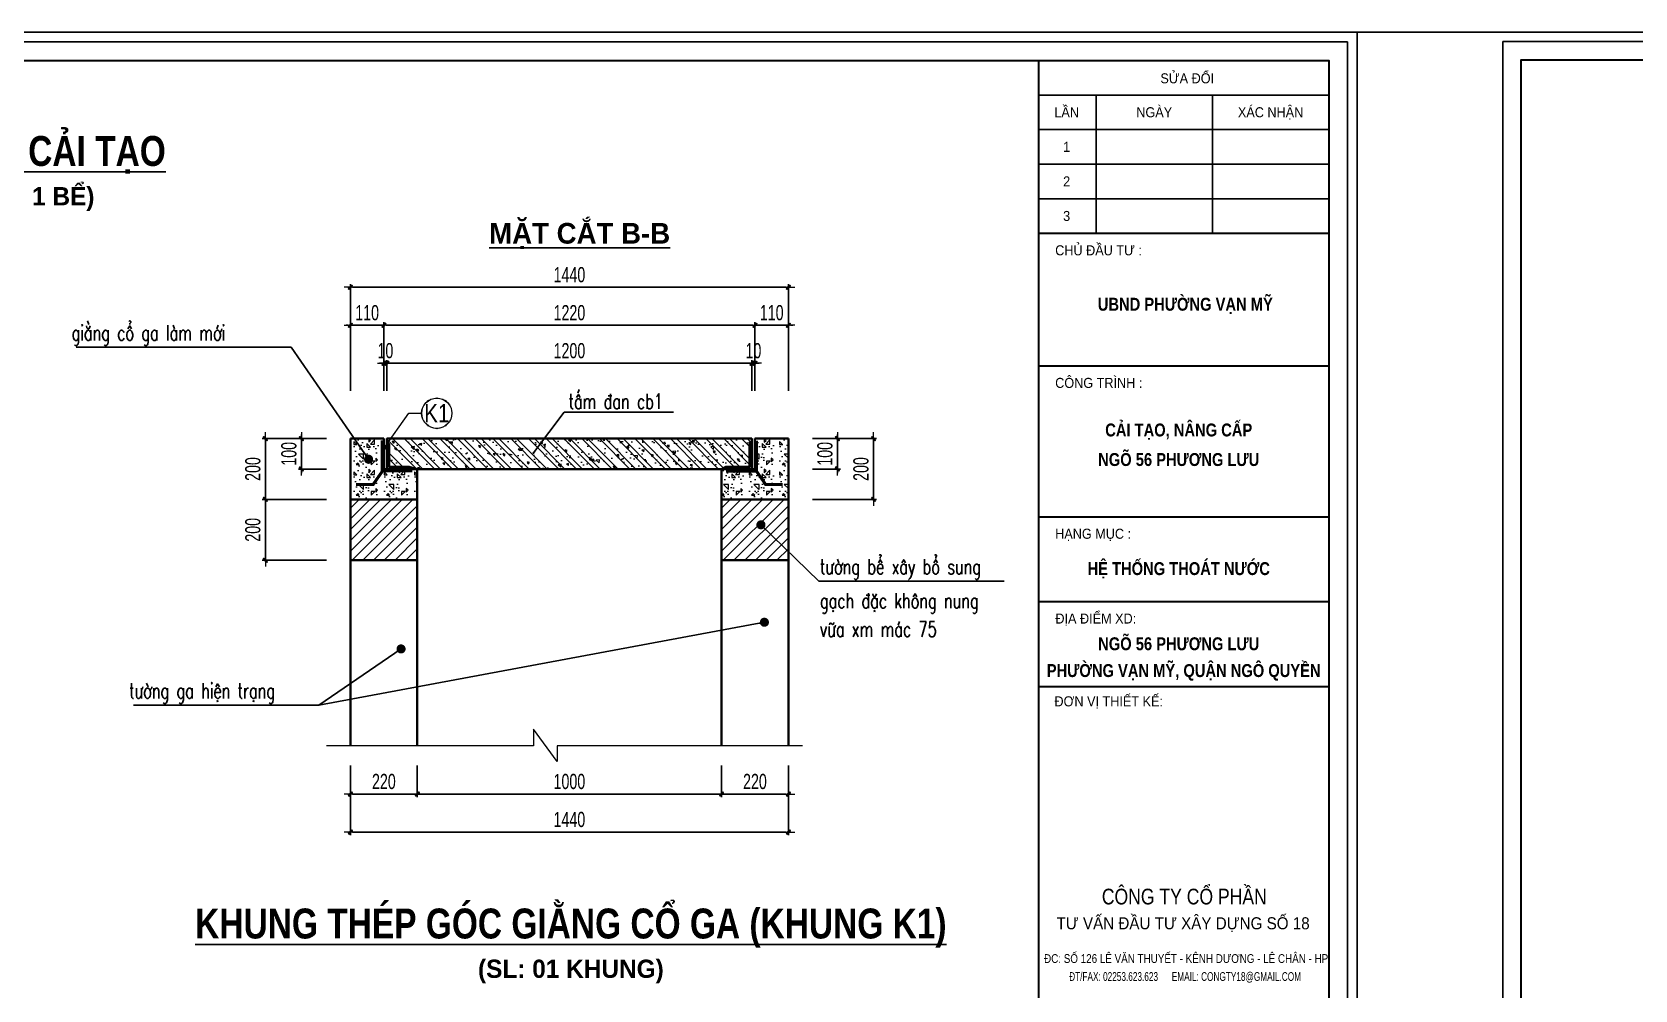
# Model space of a CAD drawing. Header units: inches. Extents: x -676 to 53517, y -16349 to 46516.
# Drawn here: x 39285 to 44555, y -6899 to -3748 of the extents above; entities that cross this region are included whole.
import ezdxf
from ezdxf.enums import TextEntityAlignment as Align

# ---------------------------------------------------------------- set-up
doc = ezdxf.new("R2010")
doc.units = ezdxf.units.IN
doc.header["$MEASUREMENT"] = 0
doc.set_wipeout_variables(frame=1)
for name, color, linetype, lineweight in [('2 - Text2', 2, 'Continuous', 20), ('dim', 144, 'Continuous', 13), ('LC Dim', 8, 'Continuous', 18), ('LC Hatch', 252, 'Continuous', 9), ('LC ISO', 153, 'Continuous', 13), ('LC Net dam2', 6, 'Continuous', 40), ('LC Net manh', 9, 'Continuous', 5), ('LC Text1', 3, 'Continuous', 20), ('LC Text2', 7, 'Continuous', 25), ('THEP', 1, 'Continuous', 35), ('THEPDOC', 1, 'Continuous', 40)]:
    doc.layers.add(name, color=color, linetype=linetype, lineweight=lineweight)
for name, color, linetype in [('BT7-THAY', 7, 'Continuous'), ('ENTTNTHIETKE1', 2, 'Continuous'), ('KHUNGTEN', 5, 'Continuous'), ('T.bao', 6, 'Continuous'), ('TXT', 5, 'Continuous')]:
    doc.layers.add(name, color=color, linetype=linetype)
doc.styles.add('Arch-Dim', font='vnsimli.shx', dxfattribs={"width": 0.65})
doc.styles.add('EG 1', font='')
doc.styles.add('General text 2', font='arial.ttf')
doc.styles.add('HOATBIF', font='hoatbif.shx', dxfattribs={"width": 0.7})
doc.styles.add('LC 1', font='')
doc.styles.add('LC3', font='', dxfattribs={"width": 0.8})
doc.styles.add('style1', font='')
doc.styles.add('T2', font='', dxfattribs={"width": 0.8})
doc.styles.add('TXTDIM', font='', dxfattribs={"width": 0.7})
doc.styles.add('VnAvantH-B', font='')
doc.styles.get('EG 1').set_extended_font_data('.VnAvantH', bold=True)
doc.styles.get('LC 1').set_extended_font_data('.VnAvantH', bold=True)
doc.styles.get('LC3').set_extended_font_data('.VnArialH', bold=True)
doc.styles.get('style1').set_extended_font_data('.VnAvantH')
doc.styles.get('T2').set_extended_font_data('.VnArialH')
doc.styles.get('TXTDIM').set_extended_font_data('.VnArial')
doc.styles.get('VnAvantH-B').set_extended_font_data('.VnAvantH', bold=True)
doc.dimstyles.new('1-100(1-25)', dxfattribs={"dimscale": 25, "dimtxt": 2.5, "dimasz": 0.35, "dimexe": 0.5, "dimexo": 0, "dimgap": 0.8, "dimtad": 1, "dimdec": 0, "dimzin": 0, "dimdsep": 46, "dimtxsty": 'HOATBIF', "dimblk1": 'DOT', "dimblk2": 'DOT', "dimsah": 1, "dimcen": -1, "dimdle": 1, "dimclrd": 256, "dimclre": 256, "dimclrt": 4, "dimadec": 3, "dimazin": 2, "dimtfac": 0.333333, "dimtdec": 0, "dimtix": 1, "dimtmove": 2, "dimatfit": 3, "dimldrblk": 'DOT', "dimfxl": 1, "dimtvp": 0.833333, "dimtolj": 1, "dimtzin": 0, "dimarcsym": 0})
doc.dimstyles.new('DIM25', dxfattribs={"dimscale": 25, "dimtxt": 2.5, "dimasz": 0.3, "dimexe": 0.5, "dimexo": 0, "dimgap": 0.5, "dimtad": 1, "dimdec": 0, "dimzin": 12, "dimdsep": 46, "dimtxsty": 'TXTDIM', "dimblk": 'SLASH', "dimcen": 1.5, "dimclrd": 144, "dimclre": 144, "dimclrt": 1, "dimadec": 0, "dimazin": 0, "dimtfac": 1, "dimtdec": 0, "dimtix": 1, "dimtmove": 0, "dimatfit": 3, "dimldrblk": 'DOT', "dimfxl": 2, "dimtolj": 1, "dimtzin": 0, "dimlwd": 9, "dimlwe": 9, "dimarcsym": 1})
pattern_1 = [(0, (98818.57, 58430.57), (0, 100), [0, -100]), (0, (98747.92, 58473.8), (0, 100), [0, -100]), (0, (98751.05, 58456.2), (0, 100), [0, -100]), (0, (98786.28, 58464.41), (0, 100), [0, -100]), (0, (98767.3, 58493.17), (0, 100), [0, -100]), (0, (98762.21, 58480.45), (0, 100), [0, -100]), (0, (98771.21, 58501.78), (0, 100), [0, -100]), (0, (98757.32, 58510.19), (0, 100), [0, -100]), (0, (98776.49, 58488.28), (0, 100), [0, -100]), (0, (98744.4, 58488.67), (0, 100), [0, -100]), (0, (98808.39, 58489.06), (0, 100), [0, -100]), (0, (98822.87, 58491.8), (0, 100), [0, -100]), (0, (98815.44, 58481.63), (0, 100), [0, -100]), (0, (98817.59, 58467.93), (0, 100), [0, -100]), (0, (98791.56, 58479.87), (0, 100), [0, -100]), (0, (98790.78, 58452.28), (0, 100), [0, -100]), (0, (98790.78, 58443.68), (0, 100), [0, -100]), (0, (98743.42, 58441.72), (0, 100), [0, -100]), (0, (98782.95, 58453.46), (0, 100), [0, -100]), (0, (98783.34, 58420.2), (0, 100), [0, -100]), (0, (98772.58, 58441.52), (0, 100), [0, -100]), (0, (98773.36, 58431.74), (0, 100), [0, -100]), (0, (98760.45, 58424.5), (0, 100), [0, -100]), (0, (98767.1, 58437.81), (0, 100), [0, -100]), (0, (98762.4, 58441.91), (0, 100), [0, -100]), (45, (98815.266, 58438.84), (0, 100.00003), [8, -133.4214]), (135, (98820.92, 58444.5), (-100.00003, 0), [8, -133.4214]), (270, (98815.27, 58450.16), (100, -2e-14), [11.3137, -88.6863]), (180, (98811.79, 58440.12), (-1e-14, -100), [12, -88]), (270, (98799.79, 58440.12), (100, -2e-14), [12, -88]), (45, (98799.795, 58428.116), (0, 100.00003), [16.9706, -124.4508]), (90, (98774.79, 58447.03), (-100, 6e-15), [16.8, -83.2]), (180, (98774.79, 58463.83), (-1e-14, -100), [16.8, -83.2]), (315, (98757.99, 58463.83), (100.00003, -2e-14), [23.7588, -117.6626]), (135, (98760.56, 58429.05), (-100.00003, 0), [7, -134.4214]), (225, (98755.61, 58434), (-1e-14, -100.00003), [7, -134.4214]), (0, (98750.66, 58429.05), (0, 100), [9.8995, -90.1005]), (0, (98797.11, 58496.66), (0, 100), [13.75, -86.25]), (90, (98810.86, 58496.66), (-100, 6e-15), [13.75, -86.25]), (225, (98810.86, 58510.406), (-1e-14, -100.00003), [19.4454, -121.9759]), (270, (98785.55, 58498.65), (100, -2e-14), [12.5, -87.5]), (0, (98785.55, 58486.15), (0, 100), [12.5, -87.5]), (135, (98798.045, 58486.15), (-100.00003, 0), [17.6777, -123.7437]), (45, (98791.905, 58502.5), (0, 100.00003), [8.5, -132.9214]), (135, (98797.915, 58508.51), (-100.00003, 0), [8.5, -132.9214]), (270, (98791.91, 58514.52), (100, -2e-14), [12.0208, -87.9792]), (135, (98752.64, 58495.3), (-100.00003, 0), [14.1421, -127.2792]), (0, (98742.64, 58495.3), (0, 100), [10, -90]), (270, (98742.64, 58505.3), (100, -2e-14), [10, -90])]

# ---------------------------------------------------------------- blocks, each defined once
blk = doc.blocks.new('TIEUDE1')
at = {"layer": '2 - Text2', "color": 7, "style": 'EG 1'}
blk.add_attdef('TIªU§Ò', text='', height=5, dxfattribs=at).set_placement((0, 0), align=Align.BOTTOM_CENTER)
blk.add_attdef('TL', text='', height=3, dxfattribs=at).set_placement((0, -2), align=Align.TOP_CENTER)
blk = doc.blocks.new('DOT')
at = {"layer": 'LC Dim'}
blk.add_line((-3, 0), (3, 0), dxfattribs=at)
at = {"layer": 'LC Dim', "color": 4}
blk.add_line((-1, -1), (1, 1), dxfattribs=at)
blk.add_lwpolyline([(0.5, 1), (-1, -0.5), (-0.5, -1), (1, 0.5)], close=True, dxfattribs=at)
blk = doc.blocks.new('*D923')
at = {"layer": 'Defpoints', "color": 0, "transparency": 16777216}
for p in [(41651.6, -4837.4), (40451.6, -4928.4), (41651.6, -4928.4)]:
    blk.add_point(p, dxfattribs=at)
at = {"layer": 'LC Dim', "lineweight": -2, "transparency": 16777216}
for p, q in [((40451.6, -4928.4), (40451.6, -4827.4)), ((40458.6, -4837.4), (41644.6, -4837.4)), ((41651.6, -4928.4), (41651.6, -4827.4))]:
    blk.add_line(p, q, dxfattribs=at)
at = {"layer": 'LC Dim', "lineweight": -2, "transparency": 16777216, "xscale": 7, "yscale": 7, "zscale": 7, "rotation": 180}
blk.add_blockref('DOT', (40451.6, -4837.4), dxfattribs=at)
at = {"layer": 'LC Dim', "lineweight": -2, "transparency": 16777216, "xscale": 7, "yscale": 7, "zscale": 7}
blk.add_blockref('DOT', (41651.6, -4837.4), dxfattribs=at)
at = {"layer": 'LC Dim', "color": 4, "transparency": 16777216, "insert": (41051.6, -4796.4), "char_height": 50, "attachment_point": 5, "style": 'HOATBIF'}
blk.add_mtext('\\A1;1200', dxfattribs=at)
blk = doc.blocks.new('_Dot')
at = {"color": 0, "linetype": 'ByBlock', "lineweight": -2}
blk.add_line((-0.5, 0), (-1, 0), dxfattribs=at)
at = {"color": 0, "linetype": 'ByBlock', "const_width": 0.5}
blk.add_lwpolyline([(-0.25, 0, 1), (0.25, 0, 1)], format="xyb", close=True, dxfattribs=at)
blk = doc.blocks.new('*D924')
at = {"layer": 'Defpoints', "color": 0, "transparency": 16777216}
for p in [(41661.6, -4837.4), (41651.6, -4928.4), (41661.6, -4928.4)]:
    blk.add_point(p, dxfattribs=at)
at = {"layer": 'LC Dim', "lineweight": -2, "transparency": 16777216}
for p, q in [((41644.6, -4837.4), (41637.6, -4837.4)), ((41651.6, -4928.4), (41651.6, -4827.4)), ((41651.6, -4837.4), (41661.6, -4837.4)), ((41661.6, -4928.4), (41661.6, -4827.4)), ((41668.6, -4837.4), (41675.6, -4837.4))]:
    blk.add_line(p, q, dxfattribs=at)
at = {"layer": 'LC Dim', "lineweight": -2, "transparency": 16777216, "xscale": 7, "yscale": 7, "zscale": 7}
blk.add_blockref('DOT', (41651.6, -4837.4), dxfattribs=at)
at = {"layer": 'LC Dim', "lineweight": -2, "transparency": 16777216, "xscale": 7, "yscale": 7, "zscale": 7, "rotation": 180}
blk.add_blockref('DOT', (41661.6, -4837.4), dxfattribs=at)
at = {"layer": 'LC Dim', "color": 4, "transparency": 16777216, "insert": (41656.6, -4796.4), "char_height": 50, "attachment_point": 5, "style": 'HOATBIF'}
blk.add_mtext('\\A1;10', dxfattribs=at)
blk = doc.blocks.new('*D925')
at = {"layer": 'Defpoints', "color": 0, "transparency": 16777216}
for p in [(40441.6, -4837.4), (40441.6, -4928.4), (40451.6, -4928.4)]:
    blk.add_point(p, dxfattribs=at)
at = {"layer": 'LC Dim', "lineweight": -2, "transparency": 16777216}
for p, q in [((40434.6, -4837.4), (40427.6, -4837.4)), ((40441.6, -4928.4), (40441.6, -4827.4)), ((40451.6, -4837.4), (40441.6, -4837.4)), ((40451.6, -4928.4), (40451.6, -4827.4)), ((40458.6, -4837.4), (40465.6, -4837.4))]:
    blk.add_line(p, q, dxfattribs=at)
at = {"layer": 'LC Dim', "lineweight": -2, "transparency": 16777216, "xscale": 7, "yscale": 7, "zscale": 7}
blk.add_blockref('DOT', (40441.6, -4837.4), dxfattribs=at)
at = {"layer": 'LC Dim', "lineweight": -2, "transparency": 16777216, "xscale": 7, "yscale": 7, "zscale": 7, "rotation": 180}
blk.add_blockref('DOT', (40451.6, -4837.4), dxfattribs=at)
at = {"layer": 'LC Dim', "color": 4, "transparency": 16777216, "insert": (40446.6, -4796.4), "char_height": 50, "attachment_point": 5, "style": 'HOATBIF'}
blk.add_mtext('\\A1;10', dxfattribs=at)
blk = doc.blocks.new('*D926')
at = {"layer": 'Defpoints', "color": 0, "transparency": 16777216}
for p in [(40331.6, -4712.4), (40331.6, -4928.4), (40441.6, -4928.4)]:
    blk.add_point(p, dxfattribs=at)
at = {"layer": 'LC Dim', "lineweight": -2, "transparency": 16777216}
for p, q in [((40324.6, -4712.4), (40317.6, -4712.4)), ((40331.6, -4928.4), (40331.6, -4702.4)), ((40441.6, -4712.4), (40331.6, -4712.4)), ((40441.6, -4928.4), (40441.6, -4702.4)), ((40448.6, -4712.4), (40455.6, -4712.4))]:
    blk.add_line(p, q, dxfattribs=at)
at = {"layer": 'LC Dim', "lineweight": -2, "transparency": 16777216, "xscale": 7, "yscale": 7, "zscale": 7}
blk.add_blockref('DOT', (40331.6, -4712.4), dxfattribs=at)
at = {"layer": 'LC Dim', "lineweight": -2, "transparency": 16777216, "xscale": 7, "yscale": 7, "zscale": 7, "rotation": 180}
blk.add_blockref('DOT', (40441.6, -4712.4), dxfattribs=at)
at = {"layer": 'LC Dim', "color": 4, "transparency": 16777216, "insert": (40386.6, -4671.4), "char_height": 50, "attachment_point": 5, "style": 'HOATBIF'}
blk.add_mtext('\\A1;110', dxfattribs=at)
blk = doc.blocks.new('*D927')
at = {"layer": 'Defpoints', "color": 0, "transparency": 16777216}
for p in [(41661.6, -4712.4), (40441.6, -4928.4), (41661.6, -4928.4)]:
    blk.add_point(p, dxfattribs=at)
at = {"layer": 'LC Dim', "lineweight": -2, "transparency": 16777216}
for p, q in [((40441.6, -4928.4), (40441.6, -4702.4)), ((40448.6, -4712.4), (41654.6, -4712.4)), ((41661.6, -4928.4), (41661.6, -4702.4))]:
    blk.add_line(p, q, dxfattribs=at)
at = {"layer": 'LC Dim', "lineweight": -2, "transparency": 16777216, "xscale": 7, "yscale": 7, "zscale": 7, "rotation": 180}
blk.add_blockref('DOT', (40441.6, -4712.4), dxfattribs=at)
at = {"layer": 'LC Dim', "lineweight": -2, "transparency": 16777216, "xscale": 7, "yscale": 7, "zscale": 7}
blk.add_blockref('DOT', (41661.6, -4712.4), dxfattribs=at)
at = {"layer": 'LC Dim', "color": 4, "transparency": 16777216, "insert": (41051.6, -4671.4), "char_height": 50, "attachment_point": 5, "style": 'HOATBIF'}
blk.add_mtext('\\A1;1220', dxfattribs=at)
blk = doc.blocks.new('*D928')
at = {"layer": 'Defpoints', "color": 0, "transparency": 16777216}
for p in [(41771.6, -4712.4), (41661.6, -4928.4), (41771.6, -4928.4)]:
    blk.add_point(p, dxfattribs=at)
at = {"layer": 'LC Dim', "lineweight": -2, "transparency": 16777216}
for p, q in [((41654.6, -4712.4), (41647.6, -4712.4)), ((41661.6, -4928.4), (41661.6, -4702.4)), ((41661.6, -4712.4), (41771.6, -4712.4)), ((41771.6, -4928.4), (41771.6, -4702.4)), ((41778.6, -4712.4), (41785.6, -4712.4))]:
    blk.add_line(p, q, dxfattribs=at)
at = {"layer": 'LC Dim', "lineweight": -2, "transparency": 16777216, "xscale": 7, "yscale": 7, "zscale": 7}
blk.add_blockref('DOT', (41661.6, -4712.4), dxfattribs=at)
at = {"layer": 'LC Dim', "lineweight": -2, "transparency": 16777216, "xscale": 7, "yscale": 7, "zscale": 7, "rotation": 180}
blk.add_blockref('DOT', (41771.6, -4712.4), dxfattribs=at)
at = {"layer": 'LC Dim', "color": 4, "transparency": 16777216, "insert": (41716.6, -4671.4), "char_height": 50, "attachment_point": 5, "style": 'HOATBIF'}
blk.add_mtext('\\A1;110', dxfattribs=at)
blk = doc.blocks.new('*D929')
at = {"layer": 'Defpoints', "color": 0, "transparency": 16777216}
for p in [(41771.6, -4587.4), (40331.6, -4928.4), (41771.6, -4928.4)]:
    blk.add_point(p, dxfattribs=at)
at = {"layer": 'LC Dim', "lineweight": -2, "transparency": 16777216}
for p, q in [((40331.6, -4928.4), (40331.6, -4577.4)), ((41771.6, -4928.4), (41771.6, -4577.4)), ((40338.6, -4587.4), (41764.6, -4587.4))]:
    blk.add_line(p, q, dxfattribs=at)
at = {"layer": 'LC Dim', "lineweight": -2, "transparency": 16777216, "xscale": 7, "yscale": 7, "zscale": 7, "rotation": 180}
blk.add_blockref('DOT', (40331.6, -4587.4), dxfattribs=at)
at = {"layer": 'LC Dim', "lineweight": -2, "transparency": 16777216, "xscale": 7, "yscale": 7, "zscale": 7}
blk.add_blockref('DOT', (41771.6, -4587.4), dxfattribs=at)
at = {"layer": 'LC Dim', "color": 4, "transparency": 16777216, "insert": (41051.6, -4546.4), "char_height": 50, "attachment_point": 5, "style": 'HOATBIF'}
blk.add_mtext('\\A1;1440', dxfattribs=at)
blk = doc.blocks.new('*D930')
at = {"layer": 'Defpoints', "color": 0, "transparency": 16777216}
for p in [(40331.6, -6160.3), (40551.6, -6160.3), (40551.6, -6254.5)]:
    blk.add_point(p, dxfattribs=at)
at = {"layer": 'LC Dim', "lineweight": -2, "transparency": 16777216}
for p, q in [((40331.6, -6160.3), (40331.6, -6264.5)), ((40551.6, -6160.3), (40551.6, -6264.5)), ((40338.6, -6254.5), (40544.6, -6254.5))]:
    blk.add_line(p, q, dxfattribs=at)
at = {"layer": 'LC Dim', "lineweight": -2, "transparency": 16777216, "xscale": 7, "yscale": 7, "zscale": 7, "rotation": 180}
blk.add_blockref('DOT', (40331.6, -6254.5), dxfattribs=at)
at = {"layer": 'LC Dim', "lineweight": -2, "transparency": 16777216, "xscale": 7, "yscale": 7, "zscale": 7}
blk.add_blockref('DOT', (40551.6, -6254.5), dxfattribs=at)
at = {"layer": 'LC Dim', "color": 4, "transparency": 16777216, "insert": (40441.6, -6213.5), "char_height": 50, "attachment_point": 5, "style": 'HOATBIF'}
blk.add_mtext('\\A1;220', dxfattribs=at)
blk = doc.blocks.new('*D931')
at = {"layer": 'Defpoints', "color": 0, "transparency": 16777216}
for p in [(40551.6, -6160.3), (41551.5, -6160.3), (41551.5, -6254.5)]:
    blk.add_point(p, dxfattribs=at)
at = {"layer": 'LC Dim', "lineweight": -2, "transparency": 16777216}
for p, q in [((40551.6, -6160.3), (40551.6, -6264.5)), ((41551.5, -6160.3), (41551.5, -6264.5)), ((40558.6, -6254.5), (41544.5, -6254.5))]:
    blk.add_line(p, q, dxfattribs=at)
at = {"layer": 'LC Dim', "lineweight": -2, "transparency": 16777216, "xscale": 7, "yscale": 7, "zscale": 7, "rotation": 180}
blk.add_blockref('DOT', (40551.6, -6254.5), dxfattribs=at)
at = {"layer": 'LC Dim', "lineweight": -2, "transparency": 16777216, "xscale": 7, "yscale": 7, "zscale": 7}
blk.add_blockref('DOT', (41551.5, -6254.5), dxfattribs=at)
at = {"layer": 'LC Dim', "color": 4, "transparency": 16777216, "insert": (41051.5, -6213.5), "char_height": 50, "attachment_point": 5, "style": 'HOATBIF'}
blk.add_mtext('\\A1;1000', dxfattribs=at)
blk = doc.blocks.new('*D932')
at = {"layer": 'Defpoints', "color": 0, "transparency": 16777216}
for p in [(41551.5, -6160.3), (41771.5, -6160.3), (41771.5, -6254.5)]:
    blk.add_point(p, dxfattribs=at)
at = {"layer": 'LC Dim', "lineweight": -2, "transparency": 16777216}
for p, q in [((41551.5, -6160.3), (41551.5, -6264.5)), ((41771.5, -6160.3), (41771.5, -6264.5)), ((41558.5, -6254.5), (41764.5, -6254.5))]:
    blk.add_line(p, q, dxfattribs=at)
at = {"layer": 'LC Dim', "lineweight": -2, "transparency": 16777216, "xscale": 7, "yscale": 7, "zscale": 7, "rotation": 180}
blk.add_blockref('DOT', (41551.5, -6254.5), dxfattribs=at)
at = {"layer": 'LC Dim', "lineweight": -2, "transparency": 16777216, "xscale": 7, "yscale": 7, "zscale": 7}
blk.add_blockref('DOT', (41771.5, -6254.5), dxfattribs=at)
at = {"layer": 'LC Dim', "color": 4, "transparency": 16777216, "insert": (41661.5, -6213.5), "char_height": 50, "attachment_point": 5, "style": 'HOATBIF'}
blk.add_mtext('\\A1;220', dxfattribs=at)
blk = doc.blocks.new('*D933')
at = {"layer": 'Defpoints', "color": 0, "transparency": 16777216}
for p in [(40331.6, -6160.3), (41771.5, -6160.3), (41771.5, -6379.5)]:
    blk.add_point(p, dxfattribs=at)
at = {"layer": 'LC Dim', "lineweight": -2, "transparency": 16777216}
for p, q in [((40331.6, -6160.3), (40331.6, -6389.5)), ((41771.5, -6160.3), (41771.5, -6389.5)), ((40338.6, -6379.5), (41764.5, -6379.5))]:
    blk.add_line(p, q, dxfattribs=at)
at = {"layer": 'LC Dim', "lineweight": -2, "transparency": 16777216, "xscale": 7, "yscale": 7, "zscale": 7, "rotation": 180}
blk.add_blockref('DOT', (40331.6, -6379.5), dxfattribs=at)
at = {"layer": 'LC Dim', "lineweight": -2, "transparency": 16777216, "xscale": 7, "yscale": 7, "zscale": 7}
blk.add_blockref('DOT', (41771.5, -6379.5), dxfattribs=at)
at = {"layer": 'LC Dim', "color": 4, "transparency": 16777216, "insert": (41051.5, -6338.5), "char_height": 50, "attachment_point": 5, "style": 'HOATBIF'}
blk.add_mtext('\\A1;1440', dxfattribs=at)
blk = doc.blocks.new('*D938')
at = {"layer": 'Defpoints', "color": 0, "transparency": 16777216}
for p in [(41850.2, -5085.4), (42051.2, -5085.4), (41850.2, -5285.4)]:
    blk.add_point(p, dxfattribs=at)
at = {"layer": 'LC Dim', "lineweight": -2, "transparency": 16777216}
for p, q in [((41850.2, -5085.4), (42061.2, -5085.4)), ((42051.2, -5278.4), (42051.2, -5092.4)), ((41850.2, -5285.4), (42061.2, -5285.4))]:
    blk.add_line(p, q, dxfattribs=at)
at = {"layer": 'LC Dim', "lineweight": -2, "transparency": 16777216, "xscale": 7, "yscale": 7, "zscale": 7}
for p, rotation in [((42051.2, -5085.4), 90), ((42051.2, -5285.4), 270)]:
    blk.add_blockref('DOT', p, dxfattribs=dict(at, rotation=rotation))
at = {"layer": 'LC Dim', "color": 4, "transparency": 16777216, "insert": (42010.2, -5185.4), "char_height": 50, "attachment_point": 5, "rotation": 90, "style": 'HOATBIF'}
blk.add_mtext('\\A1;200', dxfattribs=at)
blk = doc.blocks.new('*D939')
at = {"layer": 'Defpoints', "color": 0, "transparency": 16777216}
for p in [(41850.2, -5085.4), (41850.2, -5185.4), (41932.7, -5185.4)]:
    blk.add_point(p, dxfattribs=at)
at = {"layer": 'LC Dim', "lineweight": -2, "transparency": 16777216}
for p, q in [((41850.2, -5085.4), (41942.7, -5085.4)), ((41932.7, -5078.4), (41932.7, -5071.4)), ((41932.7, -5085.4), (41932.7, -5185.4)), ((41850.2, -5185.4), (41942.7, -5185.4)), ((41932.7, -5192.4), (41932.7, -5199.4))]:
    blk.add_line(p, q, dxfattribs=at)
at = {"layer": 'LC Dim', "lineweight": -2, "transparency": 16777216, "xscale": 7, "yscale": 7, "zscale": 7}
for p, rotation in [((41932.7, -5085.4), 270), ((41932.7, -5185.4), 90)]:
    blk.add_blockref('DOT', p, dxfattribs=dict(at, rotation=rotation))
at = {"layer": 'LC Dim', "color": 4, "transparency": 16777216, "insert": (41891.7, -5135.4), "char_height": 50, "attachment_point": 5, "rotation": 90, "style": 'HOATBIF'}
blk.add_mtext('\\A1;100', dxfattribs=at)
blk = doc.blocks.new('*U66')
at = {"layer": 'Defpoints'}
blk.add_lwpolyline([(0, 4.25), (-2.5, 3.44), (-4.04, 1.31), (-4.04, -1.31), (-2.5, -3.44), (0, -4.25), (2.5, -3.44), (4.04, -1.31), (4.04, 1.31), (2.5, 3.44)], close=True, dxfattribs=at)
at = {"layer": 'LC Text1', "style": 'General text 2', "width": 0.8, "flags": 8}
blk.add_attdef('SYMBOL', text='', height=5.2, dxfattribs=at).set_placement((0, 0), align=Align.MIDDLE_CENTER)
blk.add_wipeout([(0, 4.25), (-2.5, 3.44), (-4.04, 1.31), (-4.04, -1.31), (-2.5, -3.44), (0, -4.25), (2.5, -3.44), (4.04, -1.31), (4.04, 1.31), (2.5, 3.44)]).dxf.layer = 'LC Net manh'
at = {"layer": 'LC ISO'}
blk.add_circle((0, 0), 4.25, dxfattribs=at)
blk = doc.blocks.new('SLASH')
at = {"layer": 'dim', "color": 16, "linetype": 'Continuous'}
for p, q in [((-1.2, 0), (1.2, 0)), ((-0.6, -0.6), (0.6, 0.6))]:
    blk.add_line(p, q, dxfattribs=at)
blk = doc.blocks.new('khung vpn')
at = {"layer": 'Defpoints'}
for p, q in [((52556.46, -4195.446), (52498.758, -4195.446)), ((52498.758, -4195.446), (52498.758, -4235.276)), ((52556.46, -4235.276), (52556.46, -4195.446))]:
    blk.add_line(p, q, dxfattribs=at)
at = {"layer": 'KHUNGTEN'}
blk.add_lwpolyline([(52556.243, -4234.885), (52502.048, -4234.885), (52502.048, -4195.662), (52556.243, -4195.662)], close=True, dxfattribs=at)
at = {"layer": 'T.bao'}
for p, q in [((52549.443, -4196.835), (52555.832, -4196.835)), ((52550.703, -4196.835), (52550.703, -4199.885)), ((52553.267, -4196.835), (52553.267, -4199.885)), ((52549.443, -4197.598), (52555.832, -4197.598)), ((52549.443, -4198.36), (52555.832, -4198.36)), ((52549.443, -4199.123), (52555.832, -4199.123))]:
    blk.add_line(p, q, dxfattribs=at)
at = {"layer": 'THEP'}
for p, q in [((52549.443, -4199.885), (52555.832, -4199.885)), ((52549.443, -4202.81), (52555.832, -4202.81)), ((52549.443, -4206.138), (52555.832, -4206.138)), ((52549.443, -4208.009), (52555.832, -4208.009)), ((52549.443, -4209.881), (52555.832, -4209.881))]:
    blk.add_line(p, q, dxfattribs=at)
for points in [[(52555.832, -4234.474), (52502.459, -4234.474), (52502.459, -4196.073), (52555.832, -4196.073)], [(52555.832, -4196.073), (52555.832, -4234.474), (52549.443, -4234.474), (52549.443, -4196.073)]]:
    blk.add_lwpolyline(points, close=True, dxfattribs=at)
at = {"layer": 'TXT', "linetype": 'Continuous'}
blk.add_line((52555.832, -4196.073), (52555.832, -4234.474), dxfattribs=at)
at = {"layer": 'BT7-THAY', "linetype": 'ByBlock', "style": 'VnAvantH-B', "width": 0.85}
for s, p in [('ubnd ph\xadêng v¹n mü', (52552.67, -4201.592)), ('c¶i t¹o, n©ng cÊp', (52552.525, -4204.366)), ('ngâ 56 ph\xad¬ng l\xadu', (52552.525, -4205.018)), ('HÖ THèNG THO¸T N¦íC', (52552.525, -4207.424)), ('ngâ 56 ph\xad¬ng l\xadu', (52552.525, -4209.082)), ('ph\xadêng v¹n mü, quËn ng« quyÒn', (52552.634, -4209.673))]:
    blk.add_text(s, height=0.28512, dxfattribs=at).set_placement(p, align=Align.CENTER)
at = {"layer": 'TXT', "linetype": 'Continuous'}
for s, height, style, width, p in [('söa ®æi', 0.2218, 'T2', 0.9, (52552.713, -4196.577)), ('lÇn', 0.2218, 'T2', 0.9, (52550.054, -4197.326)), ('ngµy', 0.2218, 'T2', 0.9, (52551.985, -4197.326)), ('x¸c nhËn', 0.2218, 'T2', 0.9, (52554.55, -4197.326)), ('1', 0.222, 'T2', 0.9, (52550.054, -4198.089)), ('2', 0.222, 'T2', 0.9, (52550.054, -4198.851)), ('3', 0.222, 'T2', 0.9, (52550.054, -4199.614)), ('c«ng ty cæ phÇn', 0.34658, 'T2', 0.8, (52552.648, -4214.689)), ('®c: sè 126 lª v¨n thuyÕt - kªnh d\xad¬ng - lª ch©n - hp', 0.19408, 'T2', 0.8, (52552.689, -4215.98)), ('§T/fax: 02253.623.623      Email: Congty18@gmail.com', 0.19408, 'style1', 0.7, (52552.666, -4216.376))]:
    blk.add_text(s, height=height, dxfattribs=dict(at, style=style, width=width)).set_placement(p, align=Align.CENTER)
at = {"layer": 'TXT', "linetype": 'Continuous', "style": 'T2', "width": 0.9}
for s, height, p in [('chñ ®Çu t\xad :', 0.22181, (52549.802, -4200.371)), ('c«ng tr×nh :', 0.22181, (52549.802, -4203.296)), ('h¹ng môc :', 0.2218, (52549.802, -4206.623)), ('®Þa ®iÓm xd:', 0.22181, (52549.806, -4208.494)), ('®¬n vÞ thiÕt kÕ:', 0.22181, (52549.785, -4210.32))]:
    blk.add_text(s, height=height, dxfattribs=at).set_placement(p)
blk.add_text('t\xad vÊn ®Çu t\xad x©y dùng sè 18', height=0.26617, dxfattribs=at).set_placement((52552.621, -4215.094), align=Align.MIDDLE)
blk = doc.blocks.new('*D843')
at = {"layer": 'Defpoints', "color": 0, "transparency": 16777216}
for p in [(40051.9, -5085.4), (40252.9, -5085.4), (40252.9, -5285.4)]:
    blk.add_point(p, dxfattribs=at)
at = {"layer": 'LC Dim', "lineweight": -2, "transparency": 16777216}
for p, q in [((40252.9, -5085.4), (40041.9, -5085.4)), ((40051.9, -5278.4), (40051.9, -5092.4)), ((40252.9, -5285.4), (40041.9, -5285.4))]:
    blk.add_line(p, q, dxfattribs=at)
at = {"layer": 'LC Dim', "lineweight": -2, "transparency": 16777216, "xscale": 7, "yscale": 7, "zscale": 7}
for p, rotation in [((40051.9, -5085.4), 90), ((40051.9, -5285.4), 270)]:
    blk.add_blockref('DOT', p, dxfattribs=dict(at, rotation=rotation))
at = {"layer": 'LC Dim', "color": 4, "transparency": 16777216, "insert": (40010.9, -5185.4), "char_height": 50, "attachment_point": 5, "rotation": 90, "style": 'HOATBIF'}
blk.add_mtext('\\A1;200', dxfattribs=at)
blk = doc.blocks.new('*D844')
at = {"layer": 'Defpoints', "color": 0, "transparency": 16777216}
for p in [(40252.9, -5085.4), (40170.4, -5185.4), (40252.9, -5185.4)]:
    blk.add_point(p, dxfattribs=at)
at = {"layer": 'LC Dim', "lineweight": -2, "transparency": 16777216}
for p, q in [((40252.9, -5085.4), (40160.4, -5085.4)), ((40170.4, -5078.4), (40170.4, -5071.4)), ((40170.4, -5085.4), (40170.4, -5185.4)), ((40252.9, -5185.4), (40160.4, -5185.4)), ((40170.4, -5192.4), (40170.4, -5199.4))]:
    blk.add_line(p, q, dxfattribs=at)
at = {"layer": 'LC Dim', "lineweight": -2, "transparency": 16777216, "xscale": 7, "yscale": 7, "zscale": 7}
for p, rotation in [((40170.4, -5085.4), 270), ((40170.4, -5185.4), 90)]:
    blk.add_blockref('DOT', p, dxfattribs=dict(at, rotation=rotation))
at = {"layer": 'LC Dim', "color": 4, "transparency": 16777216, "insert": (40129.4, -5135.4), "char_height": 50, "attachment_point": 5, "rotation": 90, "style": 'HOATBIF'}
blk.add_mtext('\\A1;100', dxfattribs=at)
blk = doc.blocks.new('*D845')
at = {"layer": 'Defpoints', "color": 0, "transparency": 16777216}
for p in [(40051.9, -5285.4), (40252.9, -5285.4), (40252.9, -5485.4)]:
    blk.add_point(p, dxfattribs=at)
at = {"layer": 'LC Dim', "lineweight": -2, "transparency": 16777216}
for p, q in [((40252.9, -5285.4), (40041.9, -5285.4)), ((40051.9, -5478.4), (40051.9, -5292.4)), ((40252.9, -5485.4), (40041.9, -5485.4))]:
    blk.add_line(p, q, dxfattribs=at)
at = {"layer": 'LC Dim', "lineweight": -2, "transparency": 16777216, "xscale": 7, "yscale": 7, "zscale": 7}
for p, rotation in [((40051.9, -5285.4), 90), ((40051.9, -5485.4), 270)]:
    blk.add_blockref('DOT', p, dxfattribs=dict(at, rotation=rotation))
at = {"layer": 'LC Dim', "color": 4, "transparency": 16777216, "insert": (40010.9, -5385.4), "char_height": 50, "attachment_point": 5, "rotation": 90, "style": 'HOATBIF'}
blk.add_mtext('\\A1;200', dxfattribs=at)
blk = doc.blocks.new('TIEUDE2')
at = {"layer": 'LC Text2', "color": 7, "style": 'LC 1'}
blk.add_attdef('%%UTIªU§Ò', text='', height=3.5, dxfattribs=at).set_placement((0, 0), align=Align.BOTTOM_CENTER)
blk.add_attdef('TL', text='', height=2.2, dxfattribs=at).set_placement((0, -1.8), align=Align.TOP_CENTER)

msp = doc.modelspace()

# ---------------------------------------------------------------- hatches: boundary and pattern name
at = {"layer": 'LC Hatch'}
h = msp.add_hatch(dxfattribs=at)
h.set_pattern_fill('CONC2', color=256, scale=100, style=0, pattern_type=2)
h.set_pattern_definition(pattern_1)
h.paths.add_polyline_path([(40551.6, -5285.4), (40551.6, -5185.4), (40451.6, -5185.4), (40441.6, -5185.4), (40441.6, -5085.4), (40331.6, -5085.4), (40331.6, -5285.4)])
h = msp.add_hatch(dxfattribs=at)
h.set_pattern_fill('BTCT', color=256, scale=11, angle=90, style=0)
h.set_pattern_definition([(140, (81089.05, 13312.1), (6.902735, 78.89862), [8.25, -90.75]), (85, (81089.05, 13312.1), (-82.74113, -15.26265), [6.6, -72.6]), (190.4514, (81089.63, 13318.67), (-75.83835, 63.63603), [7.01142, -77.12563]), (136.1842, (81067.05, 13312.1), (18.2071, 117.39652), [12.375, -136.125]), (186.6356, (81068.57, 13321.88), (-107.15297, 102.8129), [10.51713, -115.68843]), (81.1842, (81067.05, 13312.1), (-107.15305, 102.8128), [9.9, -108.9]), (111, (81072.55, 13323.1), (44.28808, 65.65978), [8.25, -90.75]), (56, (81072.55, 13323.1), (-79.7665, 26.76469), [6.6, -72.6]), (161.4514, (81076.24, 13328.57), (-35.47835, 92.42449), [7.01142, -77.12563]), (127.5, (81089.05, 13312.1), (-36.618324, 1.337584), [0, -71.72, 0, -73.7, 0, -72.875]), (97.5, (81089.05, 13312.1), (-43.38529, 28.93765), [0, -42.02, 0, -70.07, 0, -27.775]), (57.5, (81089.05, 13287.57), (2.481036, 58.720468), [0, -27.5, 0, -85.8, 0, -113.85]), (47.5, (81089.05, 13276.57), (-11.01155, 64.15048), [0, -35.75, 0, -56.98, 0, -80.85]), (135, (81089.05, 13312.1), (-29.168155, -29.168155), []), (135, (81089.05, 13331.544), (-29.168155, -29.168155), [])])
h.paths.add_polyline_path([(40451.6, -5085.4), (40451.6, -5185.4)], flags=17)
h.paths.add_polyline_path([(40451.6, -5085.4), (40451.6, -5185.4), (41651.1, -5185.4), (41651.1, -5085.4)])
h = msp.add_hatch(dxfattribs=at)
h.set_pattern_fill('CONC2', color=256, scale=100, style=0, pattern_type=2)
h.set_pattern_definition(pattern_1)
h.paths.add_polyline_path([(41561.6, -5185.4), (41551.6, -5185.4), (41551.6, -5285.4), (41771.6, -5285.4), (41771.6, -5085.4), (41661.6, -5085.4), (41661.6, -5185.4)])
h = msp.add_hatch(dxfattribs=at)
h.set_pattern_fill('ANSI31', color=256, scale=200, style=0)
h.set_pattern_definition([(45, (64752.97, 64256.072), (-17.6776695, 17.6776695), [])])
h.paths.add_polyline_path([(40551.6, -5285.4), (40331.6, -5285.4), (40331.6, -5485.4), (40551.6, -5485.4)])
h = msp.add_hatch(dxfattribs=at)
h.set_pattern_fill('ANSI31', color=256, scale=200, style=0)
h.set_pattern_definition([(45, (65972.97, 64256.072), (-17.6776695, 17.6776695), [])])
h.paths.add_polyline_path([(41771.6, -5285.4), (41551.6, -5285.4), (41551.6, -5485.4), (41771.6, -5485.4)])

# ---------------------------------------------------------------- linework, layer by layer
at = {"layer": 'LC Hatch', "elevation": 0}
msp.add_lwpolyline([(41818.4, -6095.6), (41011.1, -6095.6), (41011.1, -6147.9), (40933.3, -6041.1), (40933.3, -6095.6), (40253, -6095.6)], dxfattribs=at)
at = {"layer": 'LC Net dam2'}
for p, q in [((40331.6, -5085.4, 0), (40331.6, -6095.6, 0)), ((40331.6, -5085.4, 0), (40441.6, -5085.4, 0)), ((40441.6, -5085.4, 0), (40441.6, -5185.4, 0)), ((41661.1, -5085.4, 0), (41661.1, -5185.4, 0)), ((41661.1, -5085.4, 0), (41771.6, -5085.4, 0)), ((41771.6, -5085.4, 0), (41771.6, -5285.4, 0)), ((41771.6, -5285.4, 0), (41771.6, -5085.4, 0)), ((41771.6, -5085.4, 0), (41771.6, -6095.6, 0)), ((40441.6, -5185.4, 0), (40551.6, -5185.4, 0)), ((40551.6, -5185.4, 0), (40551.6, -6095.6, 0)), ((41551.6, -5185.4, 0), (41551.6, -5285.4, 0)), ((41551.6, -5185.4, 0), (41661.1, -5185.4, 0)), ((40331.6, -5285.4, 0), (40551.6, -5285.4, 0)), ((41551.6, -5285.4, 0), (41551.6, -5945.4, 0)), ((41551.6, -5285.4, 0), (41771.6, -5285.4, 0)), ((40331.6, -5485.4, 0), (40551.6, -5485.4, 0)), ((41551.6, -5485.4, 0), (41771.6, -5485.4, 0)), ((41551.6, -5945.4, 0), (41551.6, -6095.6, 0))]:
    msp.add_line(p, q, dxfattribs=at)
at = {"layer": 'LC Net dam2', "elevation": 0}
for points in [[(41651.1, -5185.4), (41651.1, -5085.4), (40451.6, -5085.4), (40451.6, -5185.4)], [(40551.6, -5185.4), (40451.6, -5185.4), (40451.6, -5095.4), (40458.6, -5103.4), (40458.6, -5178.4), (40525.1, -5178.4)], [(41551.6, -5185.4), (41651.1, -5185.4), (41651.1, -5095.4), (41644.1, -5103.4), (41644.1, -5178.4), (41566.1, -5178.4)]]:
    msp.add_lwpolyline(points, close=True, dxfattribs=at)
at = {"layer": 'THEPDOC', "linetype": 'Continuous', "const_width": 10, "elevation": 0}
for points in [[(40435.6, -5091.2), (40435.6, -5191.2), (40535.6, -5191.2)], [(41666.8, -5092), (41666.8, -5192), (41566.8, -5192)], [(40441.6, -5185.4), (40406.6, -5236), (40349.9, -5236)], [(41661.6, -5185.4), (41696.5, -5236), (41753.2, -5236)]]:
    msp.add_lwpolyline(points, dxfattribs=at)

# ---------------------------------------------------------------- block references
at = {"layer": 'ENTTNTHIETKE1', "color": 6, "xscale": 145.5769351531362, "yscale": 145.5769351531362, "zscale": 145.5769351531362}
msp.add_blockref('khung vpn', (-7598966.9, 607012.2, 0), dxfattribs=at)
at = {"layer": 'LC Text2'}
ref = msp.add_blockref('TIEUDE1', (39128.5, -4218), dxfattribs=dict(at, xscale=20.00000000004366, yscale=20.00000000004366, zscale=20.00000000004366))
ref.add_attrib('TIªU§Ò', '%%UbÓ c¸p ®iÖn c¶i t¹o', dxfattribs={"color": 7, "height": 98.488, "style": 'LC3', "width": 0.8}).set_placement((39128.5, -4218), align=Align.BOTTOM_CENTER)
ref.add_attrib('TL', '(sè l\xadîng: 1 bÓ)', dxfattribs={"color": 7, "height": 60, "style": 'LC 1'}).set_placement((39128.5, -4258), align=Align.TOP_CENTER)
ref = msp.add_blockref('TIEUDE2', (41085.2, -4464.3, 0), dxfattribs=dict(at, xscale=20.00000014482849, yscale=20.00000014482849, zscale=20.00000014482849, rotation=359.999216292062))
ref.add_attrib('%%UTIªU§Ò', '%%UmÆt c¾t b-b', dxfattribs={"color": 7, "height": 67.923, "rotation": 359.9992, "style": 'LC 1'}).set_placement((41085.2, -4464.3, 0), align=Align.BOTTOM_CENTER)
ref = msp.add_blockref('TIEUDE1', (41056.4, -6759.3, 0), dxfattribs=dict(at, xscale=20.00000000004496, yscale=20.00000000004496, zscale=20.00000000004496))
ref.add_attrib('TIªU§Ò', '%%uKhung thÐp gãc gi»ng cæ ga (khung k1)', dxfattribs={"color": 7, "height": 98.488, "style": 'LC3', "width": 0.8}).set_placement((41056.4, -6759.3, 0), align=Align.BOTTOM_CENTER)
ref.add_attrib('TL', '(sl: 01 khung)', dxfattribs={"color": 7, "height": 60, "style": 'LC 1'}).set_placement((41056.4, -6799.3, 0), align=Align.TOP_CENTER)

# ---------------------------------------------------------------- texts
at = {"layer": 'LC Text1', "style": 'Arch-Dim', "width": 0.7}
for s, p in [('gi»ng cæ ga lµm míi', (39415.1, -4762.4, 0)), ('tÊm ®an cb1', (41048.9, -4987.9, 0)), ('t\xadêng bÓ x©y bæ sung', (41875.4, -5531.7, 0)), ('g¹ch ®Æc kh«ng nung', (41875.4, -5643.6, 0)), ('v÷a xm m¸c 75', (41875.4, -5737.2, 0)), ('t\xadêng ga hiÖn tr¹ng', (39604, -5939.8, 0))]:
    msp.add_text(s, height=50, dxfattribs=at).set_placement(p)

# ---------------------------------------------------------------- dimensions: what is measured, and where the dimension line sits
at = {"layer": 'LC Dim'}
for base, p1, p2, picture, middle in [((41771.6, -4587.4, 0), (40331.6, -4928.4, 0), (41771.6, -4928.4, 0), '*D929', (41051.6, -4546.4, 0)), ((40331.6, -4712.4, 0), (40441.6, -4928.4, 0), (40331.6, -4928.4, 0), '*D926', (40386.6, -4671.4, 0)), ((41661.6, -4712.4, 0), (40441.6, -4928.4, 0), (41661.6, -4928.4, 0), '*D927', (41051.6, -4671.4, 0)), ((41771.6, -4712.4, 0), (41661.6, -4928.4, 0), (41771.6, -4928.4, 0), '*D928', (41716.6, -4671.4, 0)), ((40441.6, -4837.4, 0), (40451.6, -4928.4, 0), (40441.6, -4928.4, 0), '*D925', (40446.6, -4796.4, 0)), ((41651.6, -4837.4, 0), (40451.6, -4928.4, 0), (41651.6, -4928.4, 0), '*D923', (41051.6, -4796.4, 0)), ((41661.6, -4837.4, 0), (41651.6, -4928.4, 0), (41661.6, -4928.4, 0), '*D924', (41656.6, -4796.4, 0)), ((40551.6, -6254.5, 0), (40331.6, -6160.3, 0), (40551.6, -6160.3, 0), '*D930', (40441.6, -6213.5, 0)), ((41771.5, -6379.5, 0), (40331.6, -6160.3, 0), (41771.5, -6160.3, 0), '*D933', (41051.5, -6338.5, 0)), ((41551.5, -6254.5, 0), (40551.6, -6160.3, 0), (41551.5, -6160.3, 0), '*D931', (41051.5, -6213.5, 0)), ((41771.5, -6254.5, 0), (41551.5, -6160.3, 0), (41771.5, -6160.3, 0), '*D932', (41661.5, -6213.5, 0))]:
    dim = msp.add_linear_dim(base=base, p1=p1, p2=p2, dimstyle='1-100(1-25)', override={"dimscale": 20}, dxfattribs=at)
    dim.commit()
    dim.dimension.update_dxf_attribs({"geometry": picture, "text_midpoint": middle})
for base, p1, p2, picture, middle in [((40051.9, -5085.4, 0), (40252.9, -5285.4, 0), (40252.9, -5085.4, 0), '*D843', (40010.9, -5185.4, 0)), ((40170.4, -5185.4, 0), (40252.9, -5085.4, 0), (40252.9, -5185.4, 0), '*D844', (40129.4, -5135.4, 0)), ((42051.2, -5085.4, 0), (41850.2, -5285.4, 0), (41850.2, -5085.4, 0), '*D938', (42010.2, -5185.4, 0)), ((41932.7, -5185.4, 0), (41850.2, -5085.4, 0), (41850.2, -5185.4, 0), '*D939', (41891.7, -5135.4, 0)), ((40051.9, -5285.4, 0), (40252.9, -5485.4, 0), (40252.9, -5285.4, 0), '*D845', (40010.9, -5385.4, 0))]:
    dim = msp.add_linear_dim(base=base, p1=p1, p2=p2, angle=90, dimstyle='1-100(1-25)', override={"dimscale": 20}, dxfattribs=at)
    dim.commit()
    dim.dimension.update_dxf_attribs({"geometry": picture, "text_midpoint": middle})

# ---------------------------------------------------------------- leaders
for points, override in [([(40391.4, -5153.4, 0), (40136.6, -4784.9, 0), (39429.6, -4784.9, 0)], {"dimscale": 20, "dimasz": 1.5}), ([(40933.5, -5132.4, 0), (41034.3, -4998.4, 0), (41393.6, -4998.4, 0)], {"dimscale": 20}), ([(41681.2, -5369, 0), (41872, -5554.2, 0), (42480.9, -5554.2, 0)], {"dimscale": 20, "dimasz": 1.5}), ([(41692.6, -5689.5, 0), (40227.5, -5962.3, 0), (39618.5, -5962.3, 0)], {"dimscale": 20, "dimasz": 1.5}), ([(40498.1, -5777.2, 0), (40227.5, -5962.3, 0), (39618.5, -5962.3, 0)], {"dimscale": 20, "dimasz": 1.5})]:
    msp.add_leader(points, dimstyle='1-100(1-25)', override=override, dxfattribs=at)

# ---------------------------------------------------------------- next in the draw order: block references
at = {"layer": 'LC Net manh'}
ref = msp.add_blockref('*U66', (40615.6, -5001.9, 0), dxfattribs=dict(at, xscale=11.70974117654345, yscale=11.70974117654345, zscale=11.70974117654345))
ref.add_attrib('SYMBOL', 'K1', dxfattribs={"layer": 'LC Text1', "height": 60.89, "style": 'General text 2', "width": 0.8}).set_placement((40615.6, -5001.9, 0), align=Align.MIDDLE_CENTER)

# ---------------------------------------------------------------- next in the draw order: block references
at = {"layer": 'ENTTNTHIETKE1', "color": 6, "xscale": 149.130958465209, "yscale": 149.130958465209, "zscale": 149.130958465209}
msp.add_blockref('khung vpn', (-7794153.7, 621922.9, 0), dxfattribs=at)

# ---------------------------------------------------------------- next in the draw order: leaders
at = {"layer": 'LC ISO'}
msp.add_leader([(40441.6, -5117.6, 0), (40524.2, -5001.9, 0), (40565.8, -5001.9, 0)], dimstyle='DIM25', override={"dimasz": 0.5, "dimtad": 0}, dxfattribs=at)

doc.saveas('drawing.dxf')
